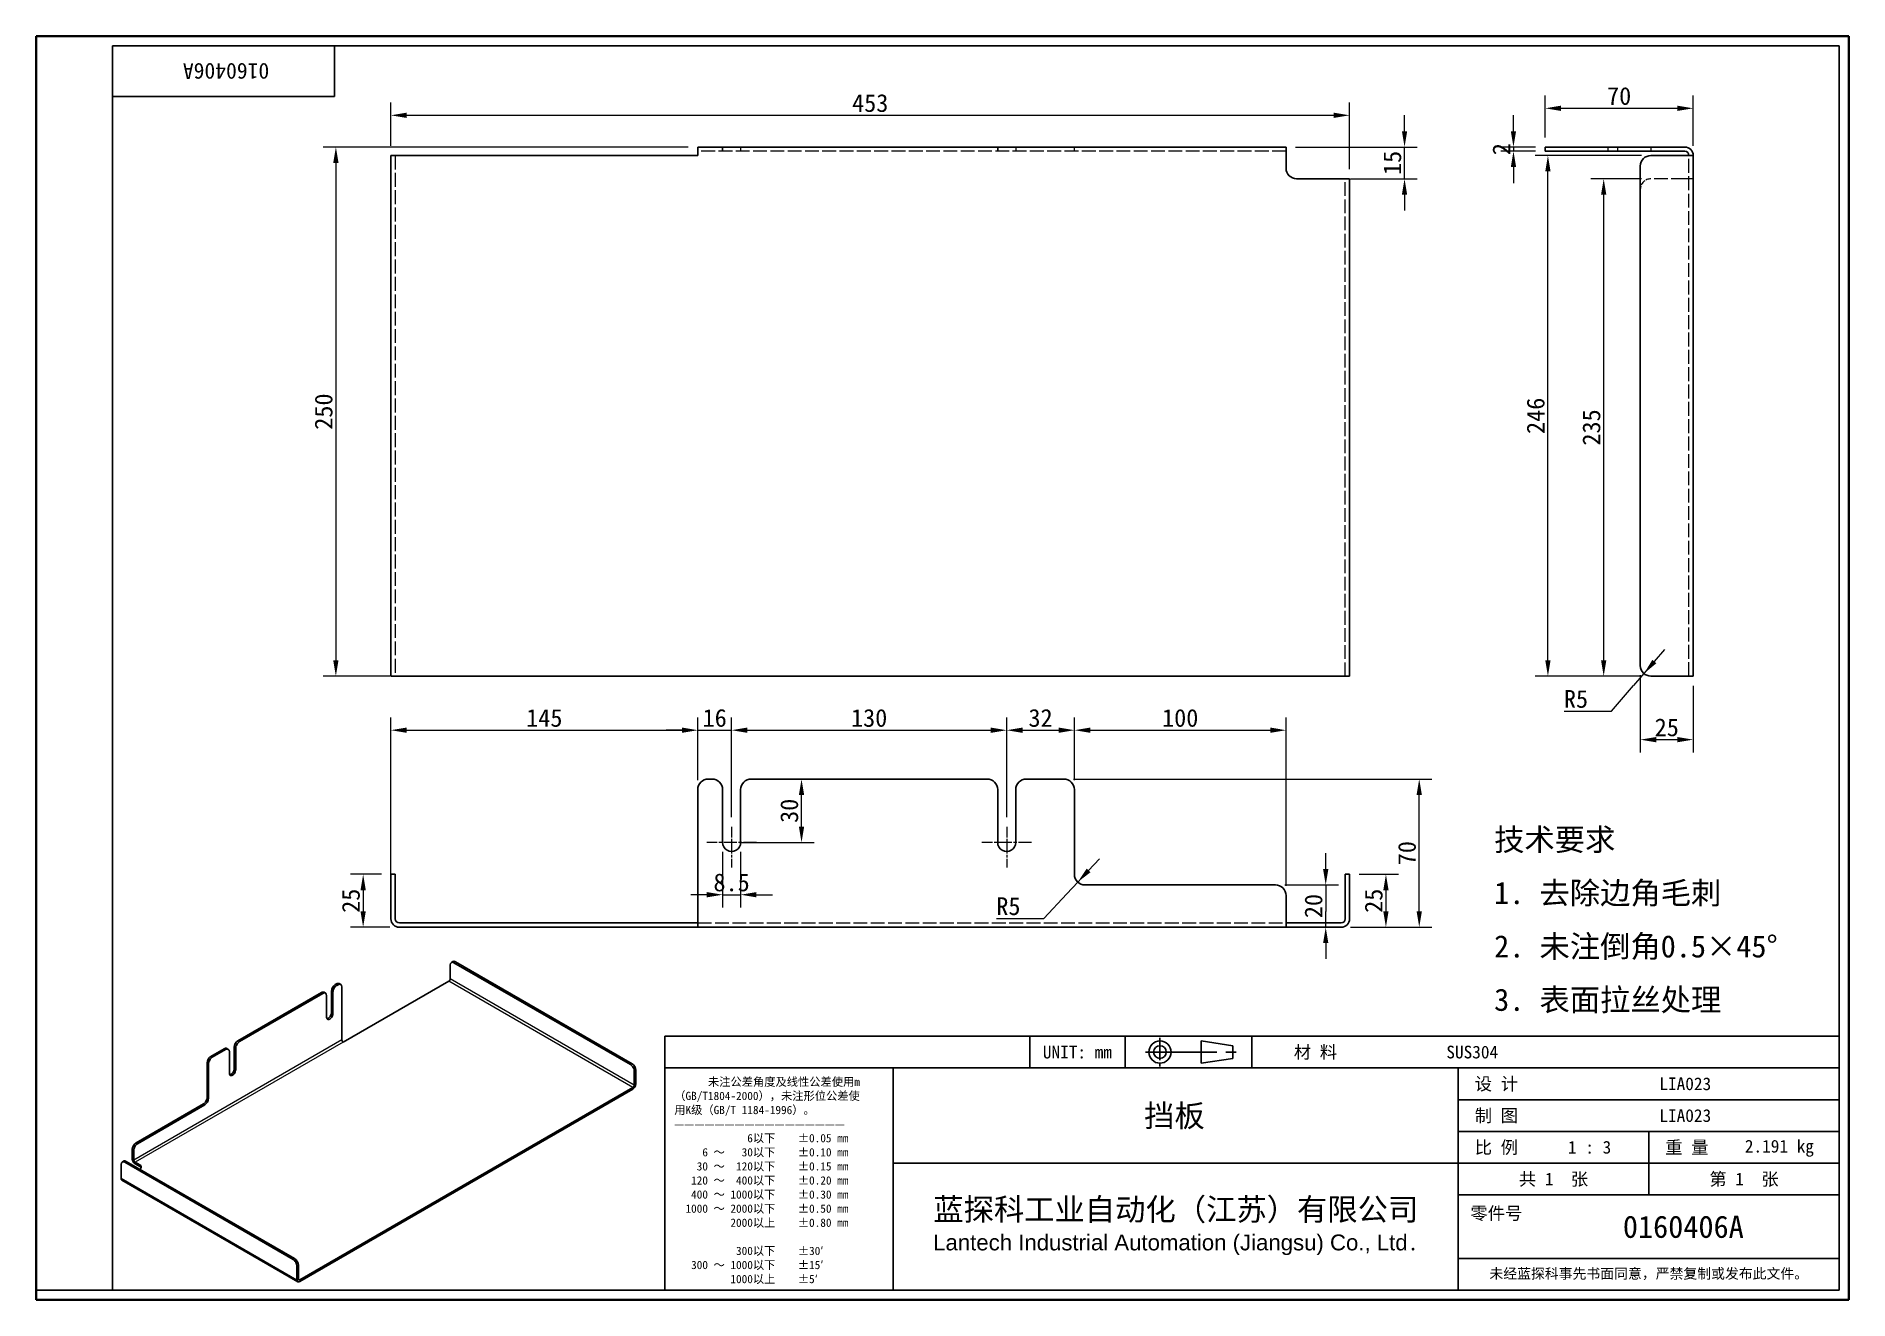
# Model space of a CAD drawing. Header units: millimetres. Extents: x 18 to 875, y 16 to 614.
import ezdxf
from ezdxf.enums import TextEntityAlignment as Align

# ---------------------------------------------------------------- set-up
doc = ezdxf.new("R2010")
doc.units = ezdxf.units.MM
doc.header["$LTSCALE"] = 3
doc.linetypes.add('CHAIN', pattern=[0.3543, 0.2362, -0.0295, 0.0591, -0.0295])
doc.linetypes.add('DASHED', pattern=[0.2067, 0.1654, -0.0413])
for name, color, linetype, lineweight in [('1', 7, 'Continuous', 18), ('可见 (ISO)', 7, 'Continuous', 25), ('可见窄的 (ISO)', 7, 'Continuous', 18), ('图框 (ISO)', 7, 'Continuous', 35), ('标题 (ISO)', 7, 'Continuous', 25)]:
    doc.layers.add(name, color=color, linetype=linetype, lineweight=lineweight)
for name, color, linetype, lineweight, true_color in [('中心标记 (ISO)', 1, 'CHAIN', 18, 0xff0000), ('尺寸 (ISO)', 7, 'Continuous', 18, 0x008000), ('符号 (ISO)', 7, 'Continuous', 18, 0x008000), ('隐藏 (ISO)', 5, 'DASHED', 18, 0x0000ff)]:
    doc.layers.add(name, color=color, linetype=linetype, lineweight=lineweight, true_color=true_color)
doc.styles.add('文本样式164', font='SimSun.ttf')
doc.styles.add('文本样式165', font='SimSun.ttf')
doc.styles.add('文本样式74', font='SimSun.ttf')
doc.styles.add('最新国标', font='simfang.ttf')
doc.styles.add('注释文本 (ISO)', font='simfang.ttf')
doc.dimstyles.new('默认 (GB)', dxfattribs={"dimscale": 3, "dimtxt": 2.8, "dimasz": 2.5, "dimexe": 2, "dimexo": 1.5, "dimgap": 0.5, "dimtad": 1, "dimtoh": 1, "dimdsep": 46, "dimtxsty": '最新国标', "dimcen": 0.09, "dimdle": 10, "dimclrd": 256, "dimclre": 256, "dimclrt": 256, "dimaunit": 1, "dimadec": 3, "dimazin": 2, "dimtfac": 0.535714, "dimtdec": 3, "dimtmove": 0, "dimatfit": 3, "dimfxl": 0, "dimtolj": 1, "dimlwd": -1, "dimlwe": -1, "dimarcsym": 0})

# ---------------------------------------------------------------- blocks, each defined once
blk = doc.blocks.new('图框 最新国标')
at = {"layer": '图框 (ISO)'}
for p, q in [((6, 7), (6, 204.5)), ((6, 204.5), (291.5, 204.5)), ((291.5, 204.5), (291.5, 5.5)), ((6, 7), (6, 5.5)), ((6, 7), (6, 5.5)), ((291.5, 5.5), (6, 5.5))]:
    blk.add_line(p, q, dxfattribs=at)
at = {"layer": '图框 (ISO)', "color": 7, "linetype": 'Continuous', "lineweight": 25}
for p, q in [((18, 203), (290, 203)), ((18, 7), (18, 203)), ((18, 203), (290, 203)), ((53, 203), (53, 195)), ((290, 203), (290, 7)), ((290, 203), (290, 7)), ((53, 195), (18, 195)), ((290, 7), (6, 7)), ((290, 7), (18, 7))]:
    blk.add_line(p, q, dxfattribs=at)
at = {"layer": '图框 (ISO)', "style": '文本样式74'}
blk.add_attdef('零件代号_001', (42.7, 200.25), '', height=2.5, rotation=180, dxfattribs=at)
blk = doc.blocks.new('标题栏 副本 副本 最新国标')
at = {"layer": '标题 (ISO)'}
for p, q in [((381.98, -183.84), (196.98, -183.84)), ((196.98, -183.84), (196.98, -223.84)), ((254.48, -183.84), (254.48, -188.84)), ((269.48, -183.84), (269.48, -188.84)), ((281.48, -188.09), (281.48, -184.59)), ((281.48, -184.59), (286.48, -185.34)), ((286.48, -185.34), (286.48, -187.34)), ((289.48, -183.84), (289.48, -188.84)), ((381.98, -223.84), (381.98, -183.84)), ((383.48, -183.84), (383.48, -225.34)), ((286.48, -187.34), (281.48, -188.09)), ((196.98, -188.84), (381.98, -188.84)), ((232.98, -188.84), (232.98, -223.84)), ((321.98, -188.84), (321.98, -223.84)), ((321.98, -193.84), (381.98, -193.84)), ((321.98, -198.84), (381.98, -198.84)), ((351.98, -198.84), (351.98, -208.84)), ((321.98, -203.84), (232.98, -203.84)), ((321.98, -203.84), (381.98, -203.84)), ((321.98, -208.84), (381.98, -208.84)), ((321.98, -218.84), (381.98, -218.84)), ((196.98, -223.84), (381.98, -223.84)), ((383.48, -225.34), (196.98, -225.34))]:
    blk.add_line(p, q, dxfattribs=at)
at = {"layer": '标题 (ISO)', "linetype": 'CHAIN', "ltscale": 5.000333}
blk.add_line((274.98, -184.09), (274.98, -188.59), dxfattribs=at)
at = {"layer": '标题 (ISO)', "linetype": 'CHAIN', "ltscale": 15.834605}
blk.add_line((272.73, -186.34), (286.98, -186.34), dxfattribs=at)
at = {"layer": '标题 (ISO)'}
for radius in [1.75, 1]:
    blk.add_circle((274.98, -186.34), radius, dxfattribs=at)
at = {"layer": '1', "style": '文本样式164'}
for s, p in [('UNIT: mm', (261.98, -186.34)), ('材 料', (299.48, -186.34)), ('设 计', (327.98, -191.34)), ('制 图', (327.98, -196.34)), ('比 例', (327.98, -201.34)), ('重 量', (357.98, -201.34)), ('共 1  张', (336.98, -206.34)), ('第 1  张', (366.98, -206.34))]:
    blk.add_text(s, height=2, dxfattribs=at).set_placement(p, align=Align.MIDDLE_CENTER)
at = {"layer": '标题 (ISO)', "style": '注释文本 (ISO)'}
for s, insert, char_height, attachment_point, line_spacing_factor in [('\\fSimSun|b0|i0;{\\H1.3000;      未注公差角度及线性公差使用m\\P}\\fSimSun|b0|i0;{\\H1.3000;（GB/T1804-2000），未注形位公差使\\P}\\fSimSun|b0|i0;{\\H1.3000;用K级（GB/T 1184-1996）。\\P}\\fSimSun|b0|i0;{\\H1.3000;—————————————————\\P}\\fSimSun|b0|i0;{\\H1.3000;             6以下    ±0.05 mm\\P}\\fSimSun|b0|i0;{\\H1.3000;     6 ～   30以下    ±0.10 mm\\P}\\fSimSun|b0|i0;{\\H1.3000;    30 ～  120以下    ±0.15 mm\\P}\\fSimSun|b0|i0;{\\H1.3000;   120 ～  400以下    ±0.20 mm\\P}\\fSimSun|b0|i0;{\\H1.3000;   400 ～ 1000以下    ±0.30 mm\\P}\\fSimSun|b0|i0;{\\H1.3000;  1000 ～ 2000以下    ±0.50 mm\\P}\\fSimSun|b0|i0;{\\H1.3000;          2000以上    ±0.80 mm\\P}\\fSimSun|b0|i0;{\\H1.3000;\\P}\\fSimSun|b0|i0;{\\H1.3000;           300以下    ±30′\\P}\\fSimSun|b0|i0;{\\H1.3000;   300 ～ 1000以下    ±15′\\P}\\fSimSun|b0|i0;{\\H1.3000;          1000以上    ±5′}', (198.48, -206.63), 1.3, 4, 1.023913), ('{\\fMicrosoft YaHei|b0|i0|c134|p34;\\H1.75x;蓝探科工业自动化（江苏）有限公司\\P\\fArial|b0|i0|c0|p34;\\H0.71429x;Lantech Industrial Automation (Jiangsu) Co., Ltd\\fFangSong|b0|i0|c134|p49;.\\H1.15195x; }', (277.48, -213.84), 2, 5, 0.978695)]:
    blk.add_mtext(s, dxfattribs=dict(at, insert=insert, char_height=char_height, attachment_point=attachment_point, line_spacing_factor=line_spacing_factor))
at = {"layer": '标题 (ISO)', "attachment_point": 5, "style": '注释文本 (ISO)'}
for s, insert, char_height in [('\\fFangSong|b0|i0;零件号', (327.98, -211.84), 2), ('\\fSimSun|b0|i0;{\\H1.6000;未经蓝探科事先书面同意，严禁复制或发布此文件。}', (351.98, -221.34), 1.6)]:
    blk.add_mtext(s, dxfattribs=dict(at, insert=insert, char_height=char_height))
at = {"layer": '标题 (ISO)'}
for tag, p, height, style in [('材料_001', (320.09, -187.33), 2, '注释文本 (ISO)'), ('设计人_001', (353.65, -192.33), 2, '注释文本 (ISO)'), ('库存编号_001', (272.5, -198.11), 3.5, '文本样式165'), ('设计人_001', (353.65, -197.33), 2, '注释文本 (ISO)'), ('视图比例_001', (339.26, -202.33), 2, '注释文本 (ISO)'), ('质量\\P3;_001', (367.11, -202.16), 2, '注释文本 (ISO)'), ('零件代号_001', (347.9, -215.59), 3.5, '文本样式165')]:
    blk.add_attdef(tag, p, '', height=height, dxfattribs=dict(at, style=style))
blk = doc.blocks.new('*D5')
at = {"layer": 'Defpoints', "color": 0, "transparency": 16777216}
for p in [(330.59, 561.15), (159.59, 311.15), (189.59, 311.15)]:
    blk.add_point(p, dxfattribs=at)
at = {"layer": '尺寸 (ISO)', "color": 116, "true_color": 0x00803f, "transparency": 16777216}
for p, q in [((326.09, 561.15), (153.59, 561.15)), ((159.59, 553.65), (159.59, 318.65)), ((185.09, 311.15), (153.59, 311.15))]:
    blk.add_line(p, q, dxfattribs=at)
for points in [[(158.34, 553.65), (160.84, 553.65), (159.59, 561.15)], [(158.34, 318.65), (160.84, 318.65), (159.59, 311.15)]]:
    blk.add_solid(points, dxfattribs=at)
at = {"layer": '尺寸 (ISO)', "transparency": 16777216, "insert": (153.84, 436.15), "char_height": 8.4, "attachment_point": 5, "rotation": 90, "style": '最新国标'}
blk.add_mtext('\\A1;250', dxfattribs=at)
blk = doc.blocks.new('*D6')
at = {"layer": 'Defpoints', "color": 0, "transparency": 16777216}
for p in [(638.59, 576.15), (185.59, 557.15), (638.59, 546.15)]:
    blk.add_point(p, dxfattribs=at)
at = {"layer": '尺寸 (ISO)', "color": 116, "true_color": 0x00803f, "transparency": 16777216}
for p, q in [((185.59, 561.65), (185.59, 582.15)), ((193.09, 576.15), (631.09, 576.15)), ((638.59, 550.65), (638.59, 582.15))]:
    blk.add_line(p, q, dxfattribs=at)
for points in [[(193.09, 577.4), (193.09, 574.9), (185.59, 576.15)], [(631.09, 577.4), (631.09, 574.9), (638.59, 576.15)]]:
    blk.add_solid(points, dxfattribs=at)
at = {"layer": '尺寸 (ISO)', "transparency": 16777216, "insert": (412.09, 581.9), "char_height": 8.4, "attachment_point": 5, "style": '最新国标'}
blk.add_mtext('\\A1;453', dxfattribs=at)
blk = doc.blocks.new('*D7')
at = {"layer": 'Defpoints', "color": 0, "transparency": 16777216}
for p in [(608.59, 561.15), (664.59, 561.15), (634.59, 546.15)]:
    blk.add_point(p, dxfattribs=at)
at = {"layer": '尺寸 (ISO)', "color": 116, "true_color": 0x00803f, "transparency": 16777216}
for p, q in [((664.59, 568.65), (664.59, 576.15)), ((613.09, 561.15), (670.59, 561.15)), ((664.59, 546.15), (664.59, 561.15)), ((639.09, 546.15), (670.59, 546.15)), ((664.59, 538.65), (664.59, 531.15))]:
    blk.add_line(p, q, dxfattribs=at)
for points in [[(663.34, 568.65), (665.84, 568.65), (664.59, 561.15)], [(663.34, 538.65), (665.84, 538.65), (664.59, 546.15)]]:
    blk.add_solid(points, dxfattribs=at)
at = {"layer": '尺寸 (ISO)', "transparency": 16777216, "insert": (658.84, 553.65), "char_height": 8.4, "attachment_point": 5, "rotation": 90, "style": '最新国标'}
blk.add_mtext('\\A1;15', dxfattribs=at)
blk = doc.blocks.new('*D8')
at = {"layer": 'Defpoints', "color": 0, "transparency": 16777216}
for p in [(732.35, 557.15), (781.01, 557.15), (781.01, 311.15)]:
    blk.add_point(p, dxfattribs=at)
at = {"layer": '尺寸 (ISO)', "color": 116, "true_color": 0x00803f, "transparency": 16777216}
for p, q in [((776.51, 557.15), (726.35, 557.15)), ((732.35, 318.65), (732.35, 549.65)), ((776.51, 311.15), (726.35, 311.15))]:
    blk.add_line(p, q, dxfattribs=at)
for points in [[(731.1, 549.65), (733.6, 549.65), (732.35, 557.15)], [(731.1, 318.65), (733.6, 318.65), (732.35, 311.15)]]:
    blk.add_solid(points, dxfattribs=at)
at = {"layer": '尺寸 (ISO)', "transparency": 16777216, "insert": (726.6, 434.15), "char_height": 8.4, "attachment_point": 5, "rotation": 90, "style": '最新国标'}
blk.add_mtext('\\A1;246', dxfattribs=at)
blk = doc.blocks.new('*D9')
at = {"layer": 'Defpoints', "color": 0, "transparency": 16777216}
for p in [(758.69, 546.15), (781.01, 546.15), (781.01, 311.15)]:
    blk.add_point(p, dxfattribs=at)
at = {"layer": '尺寸 (ISO)', "color": 116, "true_color": 0x00803f, "transparency": 16777216}
for p, q in [((776.51, 546.15), (752.69, 546.15)), ((758.69, 318.65), (758.69, 538.65)), ((776.51, 311.15), (752.69, 311.15))]:
    blk.add_line(p, q, dxfattribs=at)
for points in [[(757.44, 538.65), (759.94, 538.65), (758.69, 546.15)], [(757.44, 318.65), (759.94, 318.65), (758.69, 311.15)]]:
    blk.add_solid(points, dxfattribs=at)
at = {"layer": '尺寸 (ISO)', "transparency": 16777216, "insert": (752.94, 428.65), "char_height": 8.4, "attachment_point": 5, "rotation": 90, "style": '最新国标'}
blk.add_mtext('\\A1;235', dxfattribs=at)
blk = doc.blocks.new('*D10')
at = {"layer": 'Defpoints', "color": 0, "transparency": 16777216}
for p in [(776.01, 316.15), (801.01, 311.15), (801.01, 281.15)]:
    blk.add_point(p, dxfattribs=at)
at = {"layer": '尺寸 (ISO)', "color": 116, "true_color": 0x00803f, "transparency": 16777216}
for p, q in [((776.01, 311.65), (776.01, 275.15)), ((801.01, 306.65), (801.01, 275.15)), ((783.51, 281.15), (793.51, 281.15))]:
    blk.add_line(p, q, dxfattribs=at)
for points in [[(783.51, 282.4), (783.51, 279.9), (776.01, 281.15)], [(793.51, 282.4), (793.51, 279.9), (801.01, 281.15)]]:
    blk.add_solid(points, dxfattribs=at)
at = {"layer": '尺寸 (ISO)', "transparency": 16777216, "insert": (788.51, 286.9), "char_height": 8.4, "attachment_point": 5, "style": '最新国标'}
blk.add_mtext('\\A1;25', dxfattribs=at)
blk = doc.blocks.new('*D11')
at = {"layer": 'Defpoints', "color": 0, "transparency": 16777216}
for p in [(801.01, 579.46), (731.01, 561.15), (801.01, 557.15)]:
    blk.add_point(p, dxfattribs=at)
at = {"layer": '尺寸 (ISO)', "color": 116, "true_color": 0x00803f, "transparency": 16777216}
for p, q in [((731.01, 565.65), (731.01, 585.46)), ((801.01, 561.65), (801.01, 585.46)), ((738.51, 579.46), (793.51, 579.46))]:
    blk.add_line(p, q, dxfattribs=at)
for points in [[(738.51, 580.71), (738.51, 578.21), (731.01, 579.46)], [(793.51, 580.71), (793.51, 578.21), (801.01, 579.46)]]:
    blk.add_solid(points, dxfattribs=at)
at = {"layer": '尺寸 (ISO)', "transparency": 16777216, "insert": (766.01, 585.21), "char_height": 8.4, "attachment_point": 5, "style": '最新国标'}
blk.add_mtext('\\A1;70', dxfattribs=at)
blk = doc.blocks.new('*D12')
at = {"layer": 'Defpoints', "color": 0, "transparency": 16777216}
for p in [(716.06, 559.15), (731.01, 561.15), (731.01, 559.15)]:
    blk.add_point(p, dxfattribs=at)
at = {"layer": '尺寸 (ISO)', "color": 116, "true_color": 0x00803f, "transparency": 16777216}
for p, q in [((716.06, 568.65), (716.06, 576.15)), ((726.51, 561.15), (710.06, 561.15)), ((726.51, 559.15), (710.06, 559.15)), ((716.06, 561.15), (716.06, 559.15)), ((716.06, 551.65), (716.06, 544.15))]:
    blk.add_line(p, q, dxfattribs=at)
for points in [[(714.81, 568.65), (717.31, 568.65), (716.06, 561.15)], [(714.81, 551.65), (717.31, 551.65), (716.06, 559.15)]]:
    blk.add_solid(points, dxfattribs=at)
at = {"layer": '尺寸 (ISO)', "transparency": 16777216, "insert": (710.36, 560.15), "char_height": 8.4, "attachment_point": 5, "rotation": 90, "style": '最新国标'}
blk.add_mtext('\\A1;2', dxfattribs=at)
blk = doc.blocks.new('*D13')
at = {"layer": 'Defpoints', "color": 0, "transparency": 16777216}
for p in [(777.74, 312.37), (781.01, 316.15)]:
    blk.add_point(p, dxfattribs=at)
at = {"layer": '尺寸 (ISO)', "color": 116, "true_color": 0x00803f, "transparency": 16777216}
for p, q in [((782.64, 318.04), (787.54, 323.72)), ((777.74, 312.37), (772.84, 306.69)), ((781.01, 316.15), (777.74, 312.37)), ((762.38, 294.58), (772.84, 306.69)), ((740.03, 294.58), (762.38, 294.58))]:
    blk.add_line(p, q, dxfattribs=at)
blk.add_solid([(781.69, 318.86), (783.59, 317.23), (777.74, 312.37)], dxfattribs=at)
at = {"layer": '尺寸 (ISO)', "transparency": 16777216, "insert": (745.6, 300.33), "char_height": 8.4, "attachment_point": 5, "style": '最新国标'}
blk.add_mtext('\\A1;R5', dxfattribs=at)
blk = doc.blocks.new('*D14')
at = {"layer": 'Defpoints', "color": 0, "transparency": 16777216}
for p in [(330.59, 285.61), (330.59, 257.52), (185.59, 212.52)]:
    blk.add_point(p, dxfattribs=at)
at = {"layer": '尺寸 (ISO)', "color": 116, "true_color": 0x00803f, "transparency": 16777216}
for p, q in [((185.59, 217.02), (185.59, 291.61)), ((330.59, 262.02), (330.59, 291.61)), ((193.09, 285.61), (323.09, 285.61))]:
    blk.add_line(p, q, dxfattribs=at)
for points in [[(193.09, 286.86), (193.09, 284.36), (185.59, 285.61)], [(323.09, 286.86), (323.09, 284.36), (330.59, 285.61)]]:
    blk.add_solid(points, dxfattribs=at)
at = {"layer": '尺寸 (ISO)', "transparency": 16777216, "insert": (258.09, 291.36), "char_height": 8.4, "attachment_point": 5, "style": '最新国标'}
blk.add_mtext('\\A1;145', dxfattribs=at)
blk = doc.blocks.new('*D15')
at = {"layer": 'Defpoints', "color": 0, "transparency": 16777216}
for p in [(346.59, 285.61), (330.59, 257.52), (346.59, 240.02)]:
    blk.add_point(p, dxfattribs=at)
at = {"layer": '尺寸 (ISO)', "color": 116, "true_color": 0x00803f, "transparency": 16777216}
for p, q in [((330.59, 262.02), (330.59, 291.61)), ((346.59, 244.52), (346.59, 291.61)), ((323.09, 285.61), (315.59, 285.61)), ((330.59, 285.61), (346.59, 285.61)), ((354.09, 285.61), (361.59, 285.61))]:
    blk.add_line(p, q, dxfattribs=at)
for points in [[(323.09, 286.86), (323.09, 284.36), (330.59, 285.61)], [(354.09, 286.86), (354.09, 284.36), (346.59, 285.61)]]:
    blk.add_solid(points, dxfattribs=at)
at = {"layer": '尺寸 (ISO)', "transparency": 16777216, "insert": (338.59, 291.36), "char_height": 8.4, "attachment_point": 5, "style": '最新国标'}
blk.add_mtext('\\A1;16', dxfattribs=at)
blk = doc.blocks.new('*D16')
at = {"layer": 'Defpoints', "color": 0, "transparency": 16777216}
for p in [(476.59, 285.61), (346.59, 240.02), (476.59, 240.02)]:
    blk.add_point(p, dxfattribs=at)
at = {"layer": '尺寸 (ISO)', "color": 116, "true_color": 0x00803f, "transparency": 16777216}
for p, q in [((346.59, 244.52), (346.59, 291.61)), ((476.59, 244.52), (476.59, 291.61)), ((354.09, 285.61), (469.09, 285.61))]:
    blk.add_line(p, q, dxfattribs=at)
for points in [[(354.09, 286.86), (354.09, 284.36), (346.59, 285.61)], [(469.09, 286.86), (469.09, 284.36), (476.59, 285.61)]]:
    blk.add_solid(points, dxfattribs=at)
at = {"layer": '尺寸 (ISO)', "transparency": 16777216, "insert": (411.59, 291.36), "char_height": 8.4, "attachment_point": 5, "style": '最新国标'}
blk.add_mtext('\\A1;130', dxfattribs=at)
blk = doc.blocks.new('*D17')
at = {"layer": 'Defpoints', "color": 0, "transparency": 16777216}
for p in [(508.59, 285.61), (508.59, 257.52), (476.59, 240.02)]:
    blk.add_point(p, dxfattribs=at)
at = {"layer": '尺寸 (ISO)', "color": 116, "true_color": 0x00803f, "transparency": 16777216}
for p, q in [((476.59, 244.52), (476.59, 291.61)), ((508.59, 262.02), (508.59, 291.61)), ((484.09, 285.61), (501.09, 285.61))]:
    blk.add_line(p, q, dxfattribs=at)
for points in [[(484.09, 286.86), (484.09, 284.36), (476.59, 285.61)], [(501.09, 286.86), (501.09, 284.36), (508.59, 285.61)]]:
    blk.add_solid(points, dxfattribs=at)
at = {"layer": '尺寸 (ISO)', "transparency": 16777216, "insert": (492.59, 291.36), "char_height": 8.4, "attachment_point": 5, "style": '最新国标'}
blk.add_mtext('\\A1;32', dxfattribs=at)
blk = doc.blocks.new('*D18')
at = {"layer": 'Defpoints', "color": 0, "transparency": 16777216}
for p in [(608.59, 285.61), (508.59, 257.52), (608.59, 207.52)]:
    blk.add_point(p, dxfattribs=at)
at = {"layer": '尺寸 (ISO)', "color": 116, "true_color": 0x00803f, "transparency": 16777216}
for p, q in [((508.59, 262.02), (508.59, 291.61)), ((608.59, 212.02), (608.59, 291.61)), ((516.09, 285.61), (601.09, 285.61))]:
    blk.add_line(p, q, dxfattribs=at)
for points in [[(516.09, 286.86), (516.09, 284.36), (508.59, 285.61)], [(601.09, 286.86), (601.09, 284.36), (608.59, 285.61)]]:
    blk.add_solid(points, dxfattribs=at)
at = {"layer": '尺寸 (ISO)', "transparency": 16777216, "insert": (558.59, 291.36), "char_height": 8.4, "attachment_point": 5, "style": '最新国标'}
blk.add_mtext('\\A1;100', dxfattribs=at)
blk = doc.blocks.new('*D19')
at = {"layer": 'Defpoints', "color": 0, "transparency": 16777216}
for p in [(603.59, 212.52), (627.34, 192.52), (634.59, 192.52)]:
    blk.add_point(p, dxfattribs=at)
at = {"layer": '尺寸 (ISO)', "color": 116, "true_color": 0x00803f, "transparency": 16777216}
for p, q in [((627.34, 220.02), (627.34, 227.52)), ((608.09, 212.52), (633.34, 212.52)), ((627.34, 212.52), (627.34, 205.02)), ((627.34, 205.02), (627.34, 200.02)), ((627.34, 192.52), (627.34, 200.02)), ((630.09, 192.52), (621.34, 192.52)), ((627.34, 185.02), (627.34, 177.52))]:
    blk.add_line(p, q, dxfattribs=at)
for points in [[(626.09, 220.02), (628.59, 220.02), (627.34, 212.52)], [(626.09, 185.02), (628.59, 185.02), (627.34, 192.52)]]:
    blk.add_solid(points, dxfattribs=at)
at = {"layer": '尺寸 (ISO)', "transparency": 16777216, "insert": (621.6, 202.52), "char_height": 8.4, "attachment_point": 5, "rotation": 90, "style": '最新国标'}
blk.add_mtext('\\A1;20', dxfattribs=at)
blk = doc.blocks.new('*D20')
at = {"layer": 'Defpoints', "color": 0, "transparency": 16777216}
for p in [(503.59, 262.52), (671.53, 262.52), (634.59, 192.52)]:
    blk.add_point(p, dxfattribs=at)
at = {"layer": '尺寸 (ISO)', "color": 116, "true_color": 0x00803f, "transparency": 16777216}
for p, q in [((508.09, 262.52), (677.53, 262.52)), ((671.53, 200.02), (671.53, 255.02)), ((639.09, 192.52), (677.53, 192.52))]:
    blk.add_line(p, q, dxfattribs=at)
for points in [[(670.28, 255.02), (672.78, 255.02), (671.53, 262.52)], [(670.28, 200.02), (672.78, 200.02), (671.53, 192.52)]]:
    blk.add_solid(points, dxfattribs=at)
at = {"layer": '尺寸 (ISO)', "transparency": 16777216, "insert": (665.78, 227.52), "char_height": 8.4, "attachment_point": 5, "rotation": 90, "style": '最新国标'}
blk.add_mtext('\\A1;70', dxfattribs=at)
blk = doc.blocks.new('*D21')
at = {"layer": 'Defpoints', "color": 0, "transparency": 16777216}
for p in [(513.59, 217.52), (510.18, 213.86)]:
    blk.add_point(p, dxfattribs=at)
at = {"layer": '尺寸 (ISO)', "color": 116, "true_color": 0x00803f, "transparency": 16777216}
for p, q in [((515.29, 219.35), (520.4, 224.84)), ((513.59, 217.52), (510.18, 213.86)), ((494.18, 196.65), (505.07, 208.36)), ((510.18, 213.86), (505.07, 208.36)), ((471.82, 196.65), (494.18, 196.65))]:
    blk.add_line(p, q, dxfattribs=at)
blk.add_solid([(514.37, 220.2), (516.2, 218.5), (510.18, 213.86)], dxfattribs=at)
at = {"layer": '尺寸 (ISO)', "transparency": 16777216, "insert": (477.39, 202.4), "char_height": 8.4, "attachment_point": 5, "style": '最新国标'}
blk.add_mtext('\\A1;R5', dxfattribs=at)
blk = doc.blocks.new('*D22')
at = {"layer": 'Defpoints', "color": 0, "transparency": 16777216}
for p in [(342.34, 232.66), (350.84, 232.66), (350.84, 207.87)]:
    blk.add_point(p, dxfattribs=at)
at = {"layer": '尺寸 (ISO)', "color": 116, "true_color": 0x00803f, "transparency": 16777216}
for p, q in [((342.34, 228.16), (342.34, 201.87)), ((350.84, 228.16), (350.84, 201.87)), ((334.84, 207.87), (327.34, 207.87)), ((342.34, 207.87), (350.84, 207.87)), ((358.34, 207.87), (365.84, 207.87))]:
    blk.add_line(p, q, dxfattribs=at)
for points in [[(334.84, 209.12), (334.84, 206.62), (342.34, 207.87)], [(358.34, 209.12), (358.34, 206.62), (350.84, 207.87)]]:
    blk.add_solid(points, dxfattribs=at)
at = {"layer": '尺寸 (ISO)', "transparency": 16777216, "insert": (346.59, 213.64), "char_height": 8.4, "attachment_point": 5, "style": '最新国标'}
blk.add_mtext('\\A1;8.5', dxfattribs=at)
blk = doc.blocks.new('*D23')
at = {"layer": 'Defpoints', "color": 0, "transparency": 16777216}
for p in [(379.63, 262.52), (387.01, 262.52), (346.59, 232.52)]:
    blk.add_point(p, dxfattribs=at)
at = {"layer": '尺寸 (ISO)', "color": 116, "true_color": 0x00803f, "transparency": 16777216}
for p, q in [((379.63, 240.02), (379.63, 255.02)), ((351.09, 232.52), (385.63, 232.52))]:
    blk.add_line(p, q, dxfattribs=at)
for points in [[(378.38, 255.02), (380.88, 255.02), (379.63, 262.52)], [(378.38, 240.02), (380.88, 240.02), (379.63, 232.52)]]:
    blk.add_solid(points, dxfattribs=at)
at = {"layer": '尺寸 (ISO)', "transparency": 16777216, "insert": (373.88, 247.52), "char_height": 8.4, "attachment_point": 5, "rotation": 90, "style": '最新国标'}
blk.add_mtext('\\A1;30', dxfattribs=at)
blk = doc.blocks.new('*D24')
at = {"layer": 'Defpoints', "color": 0, "transparency": 16777216}
for p in [(185.59, 217.52), (172.48, 192.52), (189.59, 192.52)]:
    blk.add_point(p, dxfattribs=at)
at = {"layer": '尺寸 (ISO)', "color": 116, "true_color": 0x00803f, "transparency": 16777216}
for p, q in [((181.09, 217.52), (166.48, 217.52)), ((172.48, 210.02), (172.48, 200.02)), ((185.09, 192.52), (166.48, 192.52))]:
    blk.add_line(p, q, dxfattribs=at)
for points in [[(171.23, 210.02), (173.73, 210.02), (172.48, 217.52)], [(171.23, 200.02), (173.73, 200.02), (172.48, 192.52)]]:
    blk.add_solid(points, dxfattribs=at)
at = {"layer": '尺寸 (ISO)', "transparency": 16777216, "insert": (166.73, 205.02), "char_height": 8.4, "attachment_point": 5, "rotation": 90, "style": '最新国标'}
blk.add_mtext('\\A1;25', dxfattribs=at)
blk = doc.blocks.new('*D25')
at = {"layer": 'Defpoints', "color": 0, "transparency": 16777216}
for p in [(638.59, 217.52), (634.59, 192.52), (655.79, 192.52)]:
    blk.add_point(p, dxfattribs=at)
at = {"layer": '尺寸 (ISO)', "color": 116, "true_color": 0x00803f, "transparency": 16777216}
for p, q in [((643.09, 217.52), (661.79, 217.52)), ((655.79, 210.02), (655.79, 200.02)), ((639.09, 192.52), (661.79, 192.52))]:
    blk.add_line(p, q, dxfattribs=at)
for points in [[(654.54, 210.02), (657.04, 210.02), (655.79, 217.52)], [(654.54, 200.02), (657.04, 200.02), (655.79, 192.52)]]:
    blk.add_solid(points, dxfattribs=at)
at = {"layer": '尺寸 (ISO)', "transparency": 16777216, "insert": (650.04, 205.02), "char_height": 8.4, "attachment_point": 5, "rotation": 90, "style": '最新国标'}
blk.add_mtext('\\A1;25', dxfattribs=at)

msp = doc.modelspace()

# ---------------------------------------------------------------- linework, layer by layer
at = {"layer": '中心标记 (ISO)', "ltscale": 7.131073}
for p, q in [((346.5868, 240.0164), (346.5868, 220.7639)), ((476.5868, 240.0164), (476.5868, 220.7639))]:
    msp.add_line(p, q, dxfattribs=at)
at = {"layer": '中心标记 (ISO)', "ltscale": 8.70621}
for p, q in [((358.3393, 232.5164), (334.8343, 232.5164)), ((488.3393, 232.5164), (464.8343, 232.5164))]:
    msp.add_line(p, q, dxfattribs=at)
at = {"layer": '可见 (ISO)'}
for p, q in [((185.5868, 311.1519), (185.5868, 557.1519)), ((189.5868, 557.1519), (185.5868, 557.1519)), ((330.5868, 557.1519), (189.5868, 557.1519)), ((330.5868, 561.1519), (608.5868, 561.1519)), ((330.5868, 557.1519), (330.5868, 561.1519)), ((608.5868, 561.1519), (608.5868, 557.1519)), ((608.5868, 551.1519), (608.5868, 557.1519)), ((731.0068, 561.1519), (736.0068, 561.1519)), ((731.0068, 561.1519), (731.0068, 559.1519)), ((736.0068, 559.1519), (731.0068, 559.1519)), ((736.0068, 561.1519), (797.0068, 561.1519)), ((797.0068, 559.1519), (736.0068, 559.1519)), ((781.0068, 557.1519), (797.0068, 557.1519)), ((801.0068, 557.1519), (797.0068, 557.1519)), ((801.0068, 557.1519), (801.0068, 311.1519)), ((776.0068, 316.1519), (776.0068, 552.1519)), ((634.5868, 546.1519), (613.5868, 546.1519)), ((638.5868, 546.1519), (634.5868, 546.1519)), ((638.5868, 546.1519), (638.5868, 311.1519)), ((185.5868, 311.1519), (189.5868, 311.1519)), ((634.5868, 311.1519), (189.5868, 311.1519)), ((634.5868, 311.1519), (638.5868, 311.1519)), ((797.0068, 311.1519), (781.0068, 311.1519)), ((797.0068, 311.1519), (801.0068, 311.1519)), ((330.5868, 257.5164), (330.5868, 196.5164)), ((335.5868, 262.5164), (337.3368, 262.5164)), ((342.3368, 232.6622), (342.3368, 257.5164)), ((350.8368, 257.5164), (350.8368, 232.6622)), ((355.8368, 262.5164), (467.3368, 262.5164)), ((472.3368, 232.6622), (472.3368, 257.5164)), ((480.8368, 257.5164), (480.8368, 232.6622)), ((485.8368, 262.5164), (503.5868, 262.5164)), ((508.5868, 217.5164), (508.5868, 257.5164)), ((185.5868, 212.5164), (185.5868, 217.5164)), ((187.5868, 217.5164), (185.5868, 217.5164)), ((187.5868, 217.5164), (187.5868, 212.5164)), ((638.5868, 217.5164), (636.5868, 217.5164)), ((636.5868, 212.5164), (636.5868, 217.5164)), ((638.5868, 217.5164), (638.5868, 212.5164)), ((185.5868, 212.5164), (185.5868, 196.5164)), ((187.5868, 196.5164), (187.5868, 212.5164)), ((603.5868, 212.5164), (513.5868, 212.5164)), ((608.5868, 196.5164), (608.5868, 207.5164)), ((636.5868, 196.5164), (636.5868, 212.5164)), ((638.5868, 196.5164), (638.5868, 212.5164)), ((189.5868, 194.5164), (330.5868, 194.5164)), ((330.5868, 192.5164), (189.5868, 192.5164)), ((330.5868, 192.5164), (330.5868, 196.5164)), ((608.5868, 192.5164), (330.5868, 192.5164)), ((608.5868, 196.5164), (608.5868, 192.5164)), ((613.5868, 194.5164), (608.5868, 194.5164)), ((608.5868, 192.5164), (613.5868, 192.5164)), ((613.5868, 194.5164), (634.5868, 194.5164)), ((634.5868, 192.5164), (613.5868, 192.5164)), ((213.6364, 168.2127), (213.6364, 174.7446)), ((214.1542, 175.8891), (214.8613, 176.2973)), ((298.8428, 127.592), (215.4042, 175.7653)), ((299.5499, 128.0002), (216.1113, 176.1735)), ((159.8963, 165.7632), (159.2776, 165.406)), ((159.9847, 164.9977), (160.6034, 165.3549)), ((161.8534, 165.4788), (161.1463, 165.887)), ((162.3712, 139.4312), (162.3712, 164.3343)), ((212.9293, 166.9879), (163.0783, 138.2064)), ((152.7369, 161.6297), (113.3157, 138.8698)), ((114.0228, 138.4616), (153.444, 161.2214)), ((154.694, 161.3452), (153.9869, 161.7535)), ((155.2117, 150.0541), (155.2117, 160.2008)), ((157.5098, 152.1974), (157.5098, 162.3441)), ((158.217, 161.9359), (158.217, 151.7892)), ((158.217, 151.7892), (157.5098, 152.1974)), ((106.7749, 135.0935), (100.4994, 131.4703)), ((101.2065, 131.0621), (107.482, 134.6853)), ((108.732, 134.8091), (108.0249, 135.2174)), ((109.2498, 123.518), (109.2498, 133.6647)), ((111.5479, 125.6613), (111.5479, 135.808)), ((112.255, 135.3997), (112.255, 125.253)), ((98.7316, 112.0785), (98.7316, 128.4085)), ((99.4387, 128.0002), (99.4387, 111.6703)), ((112.255, 125.253), (111.5479, 125.6613)), ((300.6106, 117.9981), (300.6106, 124.5301)), ((301.3177, 118.4064), (301.3177, 124.9384)), ((142.5722, 25.9381), (299.9035, 116.7734)), ((142.5722, 25.1216), (299.9035, 115.9569)), ((65.144, 90.6455), (96.9638, 109.0167)), ((97.6709, 108.6084), (65.8511, 90.2373)), ((63.3763, 83.0929), (63.3763, 87.5836)), ((64.0834, 87.1754), (64.0834, 82.6847)), ((58.073, 73.9073), (58.073, 80.4393)), ((59.2978, 81.992), (58.5907, 81.5837)), ((59.8407, 81.4599), (139.3902, 35.532)), ((60.5478, 81.8682), (140.0973, 35.9402)), ((64.7905, 81.4599), (66.9118, 80.2352)), ((66.9118, 79.4187), (64.7905, 80.6434)), ((141.5722, 25.0226), (58.4872, 72.9918)), ((141.158, 32.4701), (141.158, 25.9381)), ((141.8651, 26.3464), (141.8651, 32.8784))]:
    msp.add_line(p, q, dxfattribs=at)
for centre, radius, start, end in [((781.0068, 552.1519), 5, 90, 180), ((797.0068, 557.1519), 4, 0, 90), ((797.0068, 557.1519), 2, 0, 90), ((613.5868, 551.1519), 5, 180, 270), ((781.0068, 316.1519), 5, 180, 270), ((335.5868, 257.5164), 5, 90, 180), ((337.3368, 257.5164), 5, 0, 90), ((355.8368, 257.5164), 5, 90, 180), ((467.3368, 257.5164), 5, 0, 90), ((485.8368, 257.5164), 5, 90, 180), ((503.5868, 257.5164), 5, 0, 90), ((346.5868, 232.5164), 4.2525, 178.0352525, 1.9647475), ((476.5868, 232.5164), 4.2525, 178.0352525, 1.9647475), ((513.5868, 217.5164), 5, 180, 270), ((603.5868, 207.5164), 5, 0, 90), ((189.5868, 196.5164), 4, 180, 270), ((189.5868, 196.5164), 2, 180, 270), ((634.5868, 196.5164), 4, 270, 0), ((634.5868, 196.5164), 2, 270, 0)]:
    msp.add_arc(centre, radius, start, end, dxfattribs=at)
for centre, major_axis, start_param, end_param in [((215.4042, 173.724), (-1.25, 2.1651), 5.49778714, 7.06858347), ((216.1113, 174.1323), (-1.25, 2.1651), 5.49778714, 6.28318531), ((159.2776, 163.3647), (-1.25, -2.1651), 3.92699082, 5.49778714), ((159.9847, 162.9565), (1.25, 2.1651), 0.78539816, 2.35619449), ((159.8963, 163.7219), (1.25, 2.1651), 0, 0.78539816), ((160.6034, 163.3137), (1.25, 2.1651), 5.49778714, 7.06858347), ((212.9293, 167.8044), (0.5, 0.866), 3.92699082, 5.49778714), ((152.7369, 159.5884), (1.25, 2.1651), 0, 0.78539816), ((153.444, 159.1802), (1.25, 2.1651), 5.49778714, 7.06858347), ((156.7144, 150.8621), (-1.0631, -1.8414), 5.46349583, 8.67367111), ((156.0072, 151.2704), (-1.0631, -1.8414), 0.33901732, 2.3904858), ((113.3157, 136.8286), (-1.25, -2.1651), 3.92699082, 5.49778714), ((114.0228, 136.4203), (1.25, 2.1651), 0.78539816, 2.35619449), ((163.0783, 139.0229), (-0.5, 0.866), 0.78539816, 2.35619449), ((100.4994, 129.4291), (-1.25, -2.1651), 3.92699082, 5.49778714), ((101.2065, 129.0208), (1.25, 2.1651), 0.78539816, 2.35619449), ((106.7749, 133.0523), (1.25, 2.1651), 0, 0.78539816), ((107.482, 132.644), (1.25, 2.1651), 5.49778714, 7.06858347), ((110.7524, 124.326), (-1.0631, -1.8414), 5.46349583, 8.67367111), ((110.0453, 124.7342), (-1.0631, -1.8414), 0.33901732, 2.3904858), ((298.8428, 125.5507), (1.25, -2.1651), 0.78539816, 2.35619449), ((299.5499, 125.959), (-1.25, 2.1651), 3.92699082, 5.49778714), ((96.9638, 111.0579), (-1.25, -2.1651), 0.78539816, 2.35619449), ((97.6709, 110.6497), (1.25, 2.1651), 3.92699082, 5.49778714), ((299.9035, 117.5899), (1, 1.7321), 3.92699082, 5.49778714), ((299.9035, 117.5899), (0.5, 0.866), 3.92699082, 5.49778714), ((65.144, 88.6043), (-1.25, -2.1651), 3.92699082, 5.49778714), ((65.8511, 88.196), (1.25, 2.1651), 0.78539816, 2.35619449), ((59.8407, 79.4187), (-1.25, 2.1651), 5.49778714, 7.06858347), ((60.5478, 79.8269), (-1.25, 2.1651), 5.49778714, 6.28318531), ((64.7905, 82.2764), (-1, 1.7321), 0.78539816, 2.35619449), ((64.7905, 82.2764), (0.5, -0.866), 3.92699082, 5.49778714), ((65.144, 79.2145), (2.5, 0), 5.49778714, 7.06858347), ((65.144, 78.398), (2.5, 0), 0.28675655, 0.78539816), ((59.4872, 74.7238), (-1, -1.7321), 5.49778714, 6.28318531), ((139.3902, 33.4907), (1.25, -2.1651), 0.78539816, 2.35619449), ((140.0973, 33.899), (-1.25, 2.1651), 3.92699082, 5.49778714), ((142.5722, 26.7546), (-1, -1.7321), 5.49778714, 7.06858347), ((142.5722, 26.7546), (-0.5, -0.866), 5.49778714, 7.06858347)]:
    msp.add_ellipse(centre, major_axis=major_axis, ratio=0.57735027, start_param=start_param, end_param=end_param, dxfattribs=at)
at = {"layer": '可见窄的 (ISO)'}
for p, q in [((215.4042, 175.7653), (216.1113, 176.1735)), ((159.9847, 164.9977), (159.2776, 165.406)), ((159.8963, 165.7632), (160.6034, 165.3549)), ((299.9035, 116.7734), (212.9293, 166.9879)), ((213.6364, 168.2127), (300.6106, 117.9981)), ((152.7369, 161.6297), (153.444, 161.2214)), ((157.5098, 162.3441), (158.217, 161.9359)), ((64.0834, 82.6847), (162.3712, 139.4312)), ((163.0783, 138.2064), (64.7905, 81.4599)), ((114.0228, 138.4616), (113.3157, 138.8698)), ((101.2065, 131.0621), (100.4994, 131.4703)), ((106.7749, 135.0935), (107.482, 134.6853)), ((111.5479, 135.808), (112.255, 135.3997)), ((98.7316, 128.4085), (99.4387, 128.0002)), ((299.5499, 128.0002), (298.8428, 127.592)), ((300.6106, 124.5301), (301.3177, 124.9384)), ((99.4387, 111.6703), (98.7316, 112.0785)), ((299.9035, 115.9569), (299.9035, 116.7734)), ((300.6106, 117.9981), (301.3177, 118.4064)), ((96.9638, 109.0167), (97.6709, 108.6084)), ((63.3763, 87.5836), (64.0834, 87.1754)), ((65.8511, 90.2373), (65.144, 90.6455)), ((59.8407, 81.4599), (60.5478, 81.8682)), ((66.9118, 80.2352), (66.9118, 79.4187)), ((58.073, 73.9073), (141.158, 25.9381)), ((140.0973, 35.9402), (139.3902, 35.532)), ((141.158, 32.4701), (141.8651, 32.8784)), ((141.158, 25.9381), (141.8651, 26.3464)), ((141.8651, 26.3464), (142.5722, 25.9381)), ((142.5722, 25.9381), (142.5722, 25.1216))]:
    msp.add_line(p, q, dxfattribs=at)
at = {"layer": '隐藏 (ISO)', "ltscale": 13.223674}
for p, q in [((187.5868, 557.1519), (187.5868, 311.1519)), ((799.0068, 311.1519), (799.0068, 557.1519))]:
    msp.add_line(p, q, dxfattribs=at)
at = {"layer": '隐藏 (ISO)', "ltscale": 13.185729}
for p, q in [((608.5868, 559.1519), (330.5868, 559.1519)), ((330.5868, 194.5164), (608.5868, 194.5164))]:
    msp.add_line(p, q, dxfattribs=at)
at = {"layer": '隐藏 (ISO)', "ltscale": 1.269698}
for p, q in [((342.3343, 561.1519), (342.3343, 559.1519)), ((342.3368, 559.1519), (342.3368, 561.1519)), ((350.8368, 561.1519), (350.8368, 559.1519)), ((350.8393, 561.1519), (350.8393, 559.1519)), ((472.3343, 561.1519), (472.3343, 559.1519)), ((472.3368, 559.1519), (472.3368, 561.1519)), ((480.8368, 561.1519), (480.8368, 559.1519)), ((480.8393, 561.1519), (480.8393, 559.1519)), ((508.5868, 559.1519), (508.5868, 561.1519)), ((760.861, 559.1519), (760.861, 561.1519)), ((765.2593, 561.1519), (765.2593, 559.1519)), ((781.0068, 561.1519), (781.0068, 559.1519)), ((801.0068, 546.1519), (799.0068, 546.1519))]:
    msp.add_line(p, q, dxfattribs=at)
at = {"layer": '隐藏 (ISO)', "ltscale": 13.06797}
msp.add_line((636.5868, 311.1519), (636.5868, 546.1519), dxfattribs=at)
at = {"layer": '隐藏 (ISO)', "ltscale": 12.901145}
msp.add_line((797.0068, 546.1519), (781.0068, 546.1519), dxfattribs=at)
at = {"layer": '隐藏 (ISO)', "ltscale": 1.994494}
msp.add_line((799.0068, 546.1519), (797.0068, 546.1519), dxfattribs=at)
at = {"layer": '隐藏 (ISO)', "ltscale": 4.986384}
msp.add_arc((781.0068, 541.1519), 5, 90, 180, dxfattribs=at)

# ---------------------------------------------------------------- block references
at = {"xscale": 3, "yscale": 3, "zscale": 3}
msp.add_blockref('图框 最新国标', (0, 0), dxfattribs=at).add_auto_attribs({'零件代号_001': '0160406A'})
ref = msp.add_blockref('标题栏 副本 副本 最新国标', (-275.9476, 692.5328), dxfattribs=dict(xscale=3, yscale=3, zscale=3))
ref.add_attrib('零件代号_001', '0160406A', (767.7612, 45.75), dxfattribs={"layer": '标题 (ISO)', "height": 10.5, "style": '文本样式165'})
ref.add_attrib('库存编号_001', '挡板', (541.5419, 98.1913), dxfattribs={"layer": '标题 (ISO)', "height": 10.5, "style": '文本样式165'})
ref.add_attrib('质量\\P3;_001', '2.191 kg', (825.3943, 86.0486), dxfattribs={"layer": '标题 (ISO)', "height": 6, "style": '注释文本 (ISO)'})
ref.add_attrib('视图比例_001', '1 : 3', (741.84, 85.5514), dxfattribs={"layer": '标题 (ISO)', "height": 6, "style": '注释文本 (ISO)'})
ref.add_attrib('设计人_001', 'LIA023', (785.0057, 115.5343), dxfattribs={"layer": '标题 (ISO)', "height": 6, "style": '注释文本 (ISO)'})
ref.add_attrib('设计人_001', 'LIA023', (785.0057, 100.5343), dxfattribs={"layer": '标题 (ISO)', "height": 6, "style": '注释文本 (ISO)'})
ref.add_attrib('材料_001', 'SUS304', (684.3343, 130.5343), dxfattribs={"layer": '标题 (ISO)', "height": 6, "style": '注释文本 (ISO)'})

# ---------------------------------------------------------------- texts
at = {"layer": '符号 (ISO)', "insert": (706.9255, 195.5145), "char_height": 10.5, "width": 157.192984, "attachment_point": 4, "line_spacing_factor": 1.441304, "style": '注释文本 (ISO)'}
msp.add_mtext('\\fFangSong|b0|i0;{\\H10.5000;技术要求\\P}\\fFangSong|b0|i0;{\\H10.5000;1. 去除边角毛刺\\P}\\fFangSong|b0|i0;{\\H10.5000;2. 未注倒角0.5×45°\\P}\\fFangSong|b0|i0;{\\H10.5000;3. 表面拉丝处理}', dxfattribs=at)

# ---------------------------------------------------------------- dimensions: what is measured, and where the dimension line sits
at = {"layer": '尺寸 (ISO)', "color": 116, "true_color": 0x00803f}
for base, p1, p2, override, picture, middle in [((638.5868, 576.1519), (185.5868, 557.1519), (638.5868, 546.1519), {"dimgap": 0.5, "dimtoh": 0, "dimdec": 2, "dimtol": 0, "dimlim": 0, "dimtp": 0, "dimtm": 0, "dimtdec": 3, "dimtofl": 0, "dimatfit": 1}, '*D6', (412.0868, 576.1519)), ((801.0068, 281.1519), (776.0068, 316.1519), (801.0068, 311.1519), {"dimgap": 0.5, "dimtoh": 0, "dimdec": 2, "dimtol": 0, "dimlim": 0, "dimtp": 0, "dimtm": 0, "dimtdec": 3, "dimtofl": 0, "dimatfit": 1}, '*D10', (788.5068, 281.1519)), ((508.5868, 285.6127), (476.5868, 240.0164), (508.5868, 257.5164), {"dimgap": 0.5, "dimtoh": 0, "dimdec": 2, "dimtol": 0, "dimlim": 0, "dimtp": 0, "dimtm": 0, "dimtdec": 3, "dimtofl": 0, "dimatfit": 1}, '*D17', (492.5868, 285.6127)), ((608.5868, 285.6127), (508.5868, 257.5164), (608.5868, 207.5164), {"dimgap": 0.5, "dimtoh": 0, "dimdec": 2, "dimtol": 0, "dimlim": 0, "dimtp": 0, "dimtm": 0, "dimtdec": 3, "dimtofl": 0, "dimatfit": 1}, '*D18', (558.5868, 285.6127)), ((350.8368, 207.866), (342.3368, 232.6622), (350.8368, 232.6622), {"dimgap": 0.5, "dimtoh": 0, "dimdec": 2, "dimtol": 0, "dimlim": 0, "dimtp": 0, "dimtm": 0, "dimtdec": 3, "dimtofl": 1, "dimatfit": 1}, '*D22', (346.5868, 207.866))]:
    dim = msp.add_linear_dim(base=base, p1=p1, p2=p2, dimstyle='默认 (GB)', override=override, dxfattribs=at)
    dim.commit()
    dim.dimension.update_dxf_attribs({"geometry": picture, "text_midpoint": middle, "dimtype": 160})
for base, p1, p2, angle, override, picture, middle in [((801.0068, 579.4646), (731.0068, 561.1519), (801.0068, 557.1519), 180, {"dimgap": 0.5, "dimtoh": 0, "dimdec": 2, "dimtol": 0, "dimlim": 0, "dimtp": 0, "dimtm": 0, "dimtdec": 3, "dimtofl": 0, "dimatfit": 1}, '*D11', (766.0068, 579.4646)), ((664.5868, 561.1519), (634.5868, 546.1519), (608.5868, 561.1519), 90, {"dimgap": 0.5, "dimtoh": 0, "dimdec": 2, "dimtol": 0, "dimlim": 0, "dimtp": 0, "dimtm": 0, "dimtdec": 3, "dimtofl": 1, "dimatfit": 1}, '*D7', (664.5868, 553.6519)), ((716.0618, 559.1519), (731.0068, 561.1519), (731.0068, 559.1519), 90, {"dimgap": 0.5, "dimtoh": 0, "dimdec": 2, "dimtol": 0, "dimlim": 0, "dimtp": 0, "dimtm": 0, "dimtdec": 3, "dimtofl": 1, "dimatfit": 1}, '*D12', (716.0618, 560.1519)), ((159.5868, 311.1519), (330.5868, 561.1519), (189.5868, 311.1519), 270, {"dimgap": 0.5, "dimtoh": 0, "dimdec": 2, "dimtol": 0, "dimlim": 0, "dimtp": 0, "dimtm": 0, "dimtdec": 3, "dimtofl": 0, "dimatfit": 1}, '*D5', (159.5868, 436.1519)), ((732.3479, 557.1519), (781.0068, 311.1519), (781.0068, 557.1519), 90, {"dimgap": 0.5, "dimtoh": 0, "dimdec": 2, "dimtol": 0, "dimlim": 0, "dimtp": 0, "dimtm": 0, "dimtdec": 3, "dimtofl": 0, "dimatfit": 1}, '*D8', (732.3479, 434.1519)), ((758.6899, 546.1519), (781.0068, 311.1519), (781.0068, 546.1519), 90, {"dimgap": 0.5, "dimtoh": 0, "dimdec": 2, "dimtol": 0, "dimlim": 0, "dimtp": 0, "dimtm": 0, "dimtdec": 3, "dimtofl": 0, "dimatfit": 1}, '*D9', (758.6899, 428.6519)), ((330.5868, 285.6127), (185.5868, 212.5164), (330.5868, 257.5164), 180, {"dimgap": 0.5, "dimtoh": 0, "dimdec": 2, "dimtol": 0, "dimlim": 0, "dimtp": 0, "dimtm": 0, "dimtdec": 3, "dimtofl": 0, "dimatfit": 1}, '*D14', (258.0868, 285.6127)), ((346.5868, 285.6127), (330.5868, 257.5164), (346.5868, 240.0164), 180, {"dimgap": 0.5, "dimtoh": 0, "dimdec": 2, "dimtol": 0, "dimlim": 0, "dimtp": 0, "dimtm": 0, "dimtdec": 3, "dimtofl": 1, "dimatfit": 1}, '*D15', (338.5868, 285.6127)), ((476.5868, 285.6127), (346.5868, 240.0164), (476.5868, 240.0164), 180, {"dimgap": 0.5, "dimtoh": 0, "dimdec": 2, "dimtol": 0, "dimlim": 0, "dimtp": 0, "dimtm": 0, "dimtdec": 3, "dimtofl": 0, "dimatfit": 1}, '*D16', (411.5868, 285.6127)), ((379.6305, 262.5164), (346.5868, 232.5164), (387.0096, 262.5164), 270, {"dimgap": 0.5, "dimtoh": 0, "dimdec": 2, "dimse2": 1, "dimtol": 0, "dimlim": 0, "dimtp": 0, "dimtm": 0, "dimtdec": 3, "dimtofl": 0, "dimatfit": 1}, '*D23', (379.6305, 247.5164)), ((671.5302, 262.5164), (634.5868, 192.5164), (503.5868, 262.5164), 90, {"dimgap": 0.5, "dimtoh": 0, "dimdec": 2, "dimtol": 0, "dimlim": 0, "dimtp": 0, "dimtm": 0, "dimtdec": 3, "dimtofl": 0, "dimatfit": 1}, '*D20', (671.5302, 227.5164)), ((627.3448, 192.5164), (603.5868, 212.5164), (634.5868, 192.5164), 90, {"dimgap": 0.5, "dimtoh": 0, "dimdec": 2, "dimtol": 0, "dimlim": 0, "dimtp": 0, "dimtm": 0, "dimtdec": 3, "dimtofl": 0}, '*D19', (627.3448, 202.5164)), ((172.4759, 192.5164), (185.5868, 217.5164), (189.5868, 192.5164), 90, {"dimgap": 0.5, "dimtoh": 0, "dimdec": 2, "dimtol": 0, "dimlim": 0, "dimtp": 0, "dimtm": 0, "dimtdec": 3, "dimtofl": 0, "dimatfit": 1}, '*D24', (172.4759, 205.0164)), ((655.7924, 192.5164), (638.5868, 217.5164), (634.5868, 192.5164), 90, {"dimgap": 0.5, "dimtoh": 0, "dimdec": 2, "dimtol": 0, "dimlim": 0, "dimtp": 0, "dimtm": 0, "dimtdec": 3, "dimtofl": 0, "dimatfit": 1}, '*D25', (655.7924, 205.0164))]:
    dim = msp.add_linear_dim(base=base, p1=p1, p2=p2, angle=angle, dimstyle='默认 (GB)', override=override, dxfattribs=at)
    dim.commit()
    dim.dimension.update_dxf_attribs({"geometry": picture, "text_midpoint": middle, "dimtype": 160})
for center, mpoint, picture, middle in [((781.0068, 316.1519), (777.7391, 312.3675), '*D13', (745.5954, 294.5839)), ((513.5868, 217.5164), (510.1812, 213.8555), '*D21', (477.3897, 196.6526))]:
    dim = msp.add_radius_dim(center=center, mpoint=mpoint, dimstyle='默认 (GB)', override={"dimgap": 0.5, "dimtih": 1, "dimdec": 2, "dimlfac": 1, "dimcen": 0, "dimtol": 0, "dimlim": 0, "dimtp": 0, "dimtm": 0, "dimtdec": 3}, dxfattribs=at)
    dim.commit()
    dim.dimension.update_dxf_attribs({"geometry": picture, "text_midpoint": middle, "dimtype": 164})

doc.saveas('drawing.dxf')
